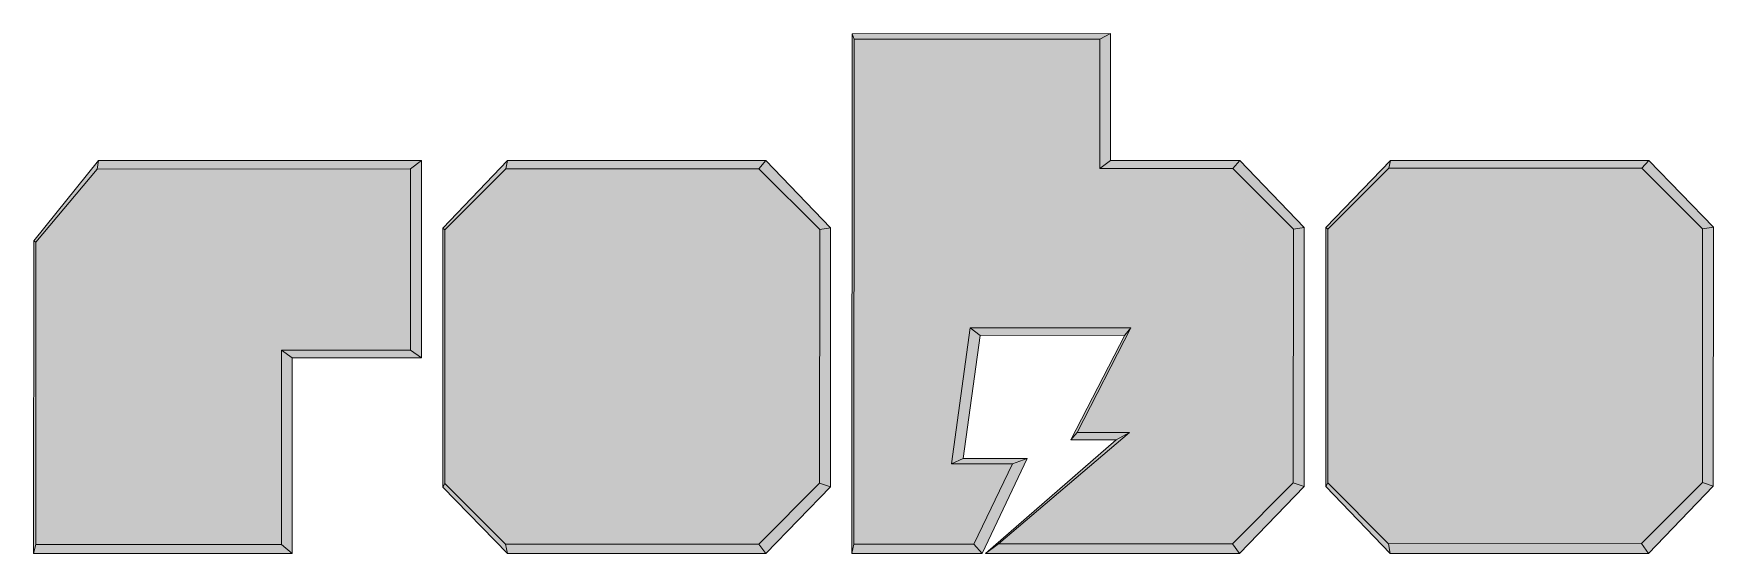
# Model space of a CAD drawing. Header units: inches. Extents: x 3 to 194, y -118 to -82.
# Drawn here: x 106.7 to 194.2, y -118.1 to -91 of the extents above; entities that cross this region are included whole.
import ezdxf

# ---------------------------------------------------------------- set-up
doc = ezdxf.new("R2010")
doc.units = ezdxf.units.IN
doc.header["$MEASUREMENT"] = 0
doc.layers.add('レイヤー 1', color=7, linetype='Continuous')

# ---------------------------------------------------------------- blocks, each defined once
blk = doc.blocks.new('block 6')
at = {"layer": 'レイヤー 1', "true_color": 0xde3c86}
h = blk.add_hatch(color=243, dxfattribs=at)
h.dxf.hatch_style = 2
h.paths.add_polyline_path([(177.301, -97.987), (174.129, -101.165), (174.123, -114.382), (177.289, -117.557), (190.471, -117.548), (193.641, -114.368), (193.648, -101.151), (190.482, -97.977)])
at = {"layer": 'レイヤー 1', "lineweight": 0}
blk.add_lwpolyline([(177.301, -97.987), (174.129, -101.165), (174.123, -114.382), (177.289, -117.557), (190.471, -117.548), (193.641, -114.368), (193.648, -101.151), (190.482, -97.977), (177.301, -97.987)], dxfattribs=at)
blk = doc.blocks.new('block 7')
at = {"layer": 'レイヤー 1', "true_color": 0xde3c86}
h = blk.add_hatch(color=243, dxfattribs=at)
h.dxf.hatch_style = 2
h.paths.add_polyline_path([(162.252, -91.25), (149.463, -91.259), (149.445, -117.577), (155.693, -117.577), (157.707, -113.396), (154.525, -113.399), (155.496, -106.312), (163.873, -106.309), (161.068, -111.757), (163.793, -111.755), (156.984, -117.572), (169.16, -117.562), (172.332, -114.383), (172.34, -101.167), (169.174, -97.993), (162.248, -97.993)])
at = {"layer": 'レイヤー 1', "lineweight": 0}
blk.add_lwpolyline([(162.252, -91.25), (149.463, -91.259), (149.445, -117.577), (155.693, -117.577), (157.707, -113.396), (154.525, -113.399), (155.496, -106.312), (163.873, -106.309), (161.068, -111.757), (163.793, -111.755), (156.984, -117.572), (169.16, -117.562), (172.332, -114.383), (172.34, -101.167), (169.174, -97.993), (162.248, -97.993), (162.252, -91.25)], dxfattribs=at)
blk = doc.blocks.new('block 8')
at = {"layer": 'レイヤー 1', "true_color": 0xde3c86}
h = blk.add_hatch(color=243, dxfattribs=at)
h.dxf.hatch_style = 2
h.paths.add_polyline_path([(128.148, -101.198), (128.139, -114.416), (131.307, -117.59), (144.488, -117.58), (147.658, -114.4), (147.666, -101.184), (144.5, -98.011), (131.318, -98.019)])
at = {"layer": 'レイヤー 1', "lineweight": 0}
blk.add_lwpolyline([(128.148, -101.198), (128.139, -114.416), (131.307, -117.59), (144.488, -117.58), (147.658, -114.4), (147.666, -101.184), (144.5, -98.011), (131.318, -98.019), (128.148, -101.198)], dxfattribs=at)
blk = doc.blocks.new('block 9')
at = {"layer": 'レイヤー 1', "true_color": 0xde3c86}
h = blk.add_hatch(color=243, dxfattribs=at)
h.dxf.hatch_style = 2
h.paths.add_polyline_path([(106.836, -117.607), (119.625, -117.599), (119.625, -107.477), (126.352, -107.477), (126.359, -98.022), (110.025, -98.034), (106.836, -101.836)])
at = {"layer": 'レイヤー 1', "lineweight": 0}
blk.add_lwpolyline([(106.836, -117.607), (119.625, -117.599), (119.625, -107.477), (126.352, -107.477), (126.359, -98.022), (110.025, -98.034), (106.836, -101.836), (106.836, -117.607)], dxfattribs=at)
blk = doc.blocks.new('block 2')
at = {"layer": 'レイヤー 1', "true_color": 0xca2871}
h = blk.add_hatch(color=232, dxfattribs=at)
h.dxf.hatch_style = 2
h.paths.add_polyline_path([(149.463, -91.259), (149.357, -90.976), (149.34, -118.065), (149.445, -117.577)])
at = {"layer": 'レイヤー 1', "true_color": 0xe74691}
h = blk.add_hatch(color=233, dxfattribs=at)
h.dxf.hatch_style = 2
h.paths.add_polyline_path([(162.252, -91.25), (162.814, -90.966), (149.357, -90.976), (149.463, -91.259)])
at = {"layer": 'レイヤー 1', "true_color": 0xc11f68}
h = blk.add_hatch(color=232, dxfattribs=at)
h.dxf.hatch_style = 2
h.paths.add_polyline_path([(162.248, -97.993), (162.811, -97.583), (162.814, -90.966), (162.252, -91.25)])
at = {"layer": 'レイヤー 1', "true_color": 0xe74691}
h = blk.add_hatch(color=233, dxfattribs=at)
h.dxf.hatch_style = 2
h.paths.add_polyline_path([(110.025, -98.034), (110.1, -97.583), (106.73, -101.769), (106.836, -101.836)])
h = blk.add_hatch(color=233, dxfattribs=at)
h.dxf.hatch_style = 2
h.paths.add_polyline_path([(110.025, -98.034), (126.359, -98.022), (126.922, -97.583), (110.1, -97.583)])
at = {"layer": 'レイヤー 1', "true_color": 0xc11f68}
h = blk.add_hatch(color=232, dxfattribs=at)
h.dxf.hatch_style = 2
h.paths.add_polyline_path([(126.352, -107.477), (126.916, -107.861), (126.922, -97.583), (126.359, -98.022)])
at = {"layer": 'レイヤー 1', "true_color": 0xe74691}
h = blk.add_hatch(color=233, dxfattribs=at)
h.dxf.hatch_style = 2
h.paths.add_polyline_path([(131.318, -98.019), (131.408, -97.583), (128.041, -101.111), (128.148, -101.198)])
h = blk.add_hatch(color=233, dxfattribs=at)
h.dxf.hatch_style = 2
h.paths.add_polyline_path([(144.5, -98.011), (144.865, -97.583), (131.408, -97.583), (131.318, -98.019)])
at = {"layer": 'レイヤー 1', "true_color": 0xc8276f}
h = blk.add_hatch(color=232, dxfattribs=at)
h.dxf.hatch_style = 2
h.paths.add_polyline_path([(144.5, -98.011), (147.666, -101.184), (148.229, -101.098), (144.865, -97.583)])
at = {"layer": 'レイヤー 1', "true_color": 0xe74691}
h = blk.add_hatch(color=233, dxfattribs=at)
h.dxf.hatch_style = 2
h.paths.add_polyline_path([(169.174, -97.993), (169.541, -97.583), (162.811, -97.583), (162.248, -97.993)])
at = {"layer": 'レイヤー 1', "true_color": 0xc8276f}
h = blk.add_hatch(color=232, dxfattribs=at)
h.dxf.hatch_style = 2
h.paths.add_polyline_path([(169.174, -97.993), (172.34, -101.167), (172.904, -101.08), (169.541, -97.583)])
at = {"layer": 'レイヤー 1', "true_color": 0xe74691}
h = blk.add_hatch(color=233, dxfattribs=at)
h.dxf.hatch_style = 2
h.paths.add_polyline_path([(177.301, -97.987), (177.393, -97.583), (174.023, -101.08), (174.129, -101.165)])
h = blk.add_hatch(color=233, dxfattribs=at)
h.dxf.hatch_style = 2
h.paths.add_polyline_path([(190.482, -97.977), (190.85, -97.583), (177.393, -97.583), (177.301, -97.987)])
at = {"layer": 'レイヤー 1', "true_color": 0xc8276f}
h = blk.add_hatch(color=232, dxfattribs=at)
h.dxf.hatch_style = 2
h.paths.add_polyline_path([(193.648, -101.151), (194.211, -101.065), (190.85, -97.583), (190.482, -97.977)])
at = {"layer": 'レイヤー 1', "true_color": 0xca2871}
h = blk.add_hatch(color=232, dxfattribs=at)
h.dxf.hatch_style = 2
h.paths.add_polyline_path([(128.148, -101.198), (128.041, -101.111), (128.033, -114.607), (128.139, -114.416)])
at = {"layer": 'レイヤー 1', "true_color": 0xc11f68}
h = blk.add_hatch(color=232, dxfattribs=at)
h.dxf.hatch_style = 2
h.paths.add_polyline_path([(147.658, -114.4), (148.223, -114.593), (148.229, -101.098), (147.666, -101.184)])
h = blk.add_hatch(color=232, dxfattribs=at)
h.dxf.hatch_style = 2
h.paths.add_polyline_path([(172.332, -114.383), (172.895, -114.575), (172.904, -101.08), (172.34, -101.167)])
at = {"layer": 'レイヤー 1', "true_color": 0xca2871}
h = blk.add_hatch(color=232, dxfattribs=at)
h.dxf.hatch_style = 2
h.paths.add_polyline_path([(174.129, -101.165), (174.023, -101.08), (174.018, -114.574), (174.123, -114.382)])
at = {"layer": 'レイヤー 1', "true_color": 0xc13b78}
h = blk.add_hatch(color=235, dxfattribs=at)
h.dxf.hatch_style = 2
h.paths.add_polyline_path([(193.648, -101.151), (193.641, -114.368), (194.205, -114.561), (194.211, -101.065)])
at = {"layer": 'レイヤー 1', "true_color": 0xca2871}
h = blk.add_hatch(color=232, dxfattribs=at)
h.dxf.hatch_style = 2
h.paths.add_polyline_path([(106.836, -101.836), (106.73, -101.769), (106.721, -118.065), (106.836, -117.607)])
at = {"layer": 'レイヤー 1', "true_color": 0xbb1861}
h = blk.add_hatch(color=232, dxfattribs=at)
h.dxf.hatch_style = 2
h.paths.add_polyline_path([(154.525, -113.399), (155.139, -113.116), (156.02, -106.702), (155.496, -106.312)])
at = {"layer": 'レイヤー 1', "true_color": 0xbe1c65}
h = blk.add_hatch(color=232, dxfattribs=at)
h.dxf.hatch_style = 2
h.paths.add_polyline_path([(155.496, -106.312), (156.02, -106.702), (163.553, -106.696), (163.873, -106.309)])
at = {"layer": 'レイヤー 1', "true_color": 0xde3c86}
h = blk.add_hatch(color=243, dxfattribs=at)
h.dxf.hatch_style = 2
h.paths.add_polyline_path([(163.873, -106.309), (163.553, -106.696), (160.744, -112.146), (161.068, -111.757)])
at = {"layer": 'レイヤー 1', "true_color": 0xbe1c65}
h = blk.add_hatch(color=232, dxfattribs=at)
h.dxf.hatch_style = 2
h.paths.add_polyline_path([(119.625, -107.477), (120.188, -107.865), (126.916, -107.861), (126.352, -107.477)])
at = {"layer": 'レイヤー 1', "true_color": 0xc11f68}
h = blk.add_hatch(color=232, dxfattribs=at)
h.dxf.hatch_style = 2
h.paths.add_polyline_path([(119.625, -117.599), (120.18, -118.065), (120.188, -107.865), (119.625, -107.477)])
at = {"layer": 'レイヤー 1', "true_color": 0xc8276f}
h = blk.add_hatch(color=232, dxfattribs=at)
h.dxf.hatch_style = 2
h.paths.add_polyline_path([(163.793, -111.755), (163.111, -112.145), (156.303, -118.065), (156.984, -117.572)])
at = {"layer": 'レイヤー 1', "true_color": 0xbe1c65}
h = blk.add_hatch(color=232, dxfattribs=at)
h.dxf.hatch_style = 2
h.paths.add_polyline_path([(161.068, -111.757), (160.744, -112.146), (163.111, -112.145), (163.793, -111.755)])
at = {"layer": 'レイヤー 1', "true_color": 0xe74691}
h = blk.add_hatch(color=233, dxfattribs=at)
h.dxf.hatch_style = 2
h.paths.add_polyline_path([(157.707, -113.396), (158.469, -113.113), (155.139, -113.116), (154.525, -113.399)])
at = {"layer": 'レイヤー 1', "true_color": 0xc8276f}
h = blk.add_hatch(color=232, dxfattribs=at)
h.dxf.hatch_style = 2
h.paths.add_polyline_path([(155.693, -117.577), (156.131, -118.065), (158.469, -113.113), (157.707, -113.396)])
at = {"layer": 'レイヤー 1', "true_color": 0xca2871}
h = blk.add_hatch(color=232, dxfattribs=at)
h.dxf.hatch_style = 2
h.paths.add_polyline_path([(128.139, -114.416), (128.033, -114.607), (131.395, -118.065), (131.307, -117.59)])
at = {"layer": 'レイヤー 1', "true_color": 0xb9175f}
h = blk.add_hatch(color=232, dxfattribs=at)
h.dxf.hatch_style = 2
h.paths.add_polyline_path([(144.488, -117.58), (144.854, -118.065), (148.223, -114.593), (147.658, -114.4)])
h = blk.add_hatch(color=232, dxfattribs=at)
h.dxf.hatch_style = 2
h.paths.add_polyline_path([(169.16, -117.562), (169.527, -118.065), (172.895, -114.575), (172.332, -114.383)])
at = {"layer": 'レイヤー 1', "true_color": 0xca2871}
h = blk.add_hatch(color=232, dxfattribs=at)
h.dxf.hatch_style = 2
h.paths.add_polyline_path([(174.123, -114.382), (174.018, -114.574), (177.379, -118.065), (177.289, -117.557)])
at = {"layer": 'レイヤー 1', "true_color": 0xb9175f}
h = blk.add_hatch(color=232, dxfattribs=at)
h.dxf.hatch_style = 2
h.paths.add_polyline_path([(190.471, -117.548), (190.838, -118.065), (194.205, -114.561), (193.641, -114.368)])
at = {"layer": 'レイヤー 1', "true_color": 0xbe1c65}
h = blk.add_hatch(color=232, dxfattribs=at)
h.dxf.hatch_style = 2
h.paths.add_polyline_path([(106.836, -117.607), (106.721, -118.065), (120.18, -118.065), (119.625, -117.599)])
h = blk.add_hatch(color=232, dxfattribs=at)
h.dxf.hatch_style = 2
h.paths.add_polyline_path([(131.307, -117.59), (131.395, -118.065), (144.854, -118.065), (144.488, -117.58)])
h = blk.add_hatch(color=232, dxfattribs=at)
h.dxf.hatch_style = 2
h.paths.add_polyline_path([(149.445, -117.577), (149.34, -118.065), (156.131, -118.065), (155.693, -117.577)])
h = blk.add_hatch(color=232, dxfattribs=at)
h.dxf.hatch_style = 2
h.paths.add_polyline_path([(156.984, -117.572), (156.303, -118.065), (169.527, -118.065), (169.16, -117.562)])
h = blk.add_hatch(color=232, dxfattribs=at)
h.dxf.hatch_style = 2
h.paths.add_polyline_path([(177.289, -117.557), (177.379, -118.065), (190.838, -118.065), (190.471, -117.548)])
at = {"layer": 'レイヤー 1', "lineweight": 0}
for points in [[(149.463, -91.259), (149.357, -90.976), (149.34, -118.065), (149.445, -117.577), (149.463, -91.259)], [(162.252, -91.25), (162.814, -90.966), (149.357, -90.976), (149.463, -91.259), (162.252, -91.25)], [(162.248, -97.993), (162.811, -97.583), (162.814, -90.966), (162.252, -91.25), (162.248, -97.993)], [(110.025, -98.034), (110.1, -97.583), (106.73, -101.769), (106.836, -101.836), (110.025, -98.034)], [(110.025, -98.034), (126.359, -98.022), (126.922, -97.583), (110.1, -97.583), (110.025, -98.034)], [(126.352, -107.477), (126.916, -107.861), (126.922, -97.583), (126.359, -98.022), (126.352, -107.477)], [(131.318, -98.019), (131.408, -97.583), (128.041, -101.111), (128.148, -101.198), (131.318, -98.019)], [(144.5, -98.011), (144.865, -97.583), (131.408, -97.583), (131.318, -98.019), (144.5, -98.011)], [(144.5, -98.011), (147.666, -101.184), (148.229, -101.098), (144.865, -97.583), (144.5, -98.011)], [(169.174, -97.993), (169.541, -97.583), (162.811, -97.583), (162.248, -97.993), (169.174, -97.993)], [(169.174, -97.993), (172.34, -101.167), (172.904, -101.08), (169.541, -97.583), (169.174, -97.993)], [(177.301, -97.987), (177.393, -97.583), (174.023, -101.08), (174.129, -101.165), (177.301, -97.987)], [(190.482, -97.977), (190.85, -97.583), (177.393, -97.583), (177.301, -97.987), (190.482, -97.977)], [(193.648, -101.151), (194.211, -101.065), (190.85, -97.583), (190.482, -97.977), (193.648, -101.151)], [(128.148, -101.198), (128.041, -101.111), (128.033, -114.607), (128.139, -114.416), (128.148, -101.198)], [(147.658, -114.4), (148.223, -114.593), (148.229, -101.098), (147.666, -101.184), (147.658, -114.4)], [(172.332, -114.383), (172.895, -114.575), (172.904, -101.08), (172.34, -101.167), (172.332, -114.383)], [(174.129, -101.165), (174.023, -101.08), (174.018, -114.574), (174.123, -114.382), (174.129, -101.165)], [(193.648, -101.151), (193.641, -114.368), (194.205, -114.561), (194.211, -101.065), (193.648, -101.151)], [(106.836, -101.836), (106.73, -101.769), (106.721, -118.065), (106.836, -117.607), (106.836, -101.836)], [(154.525, -113.399), (155.139, -113.116), (156.02, -106.702), (155.496, -106.312), (154.525, -113.399)], [(155.496, -106.312), (156.02, -106.702), (163.553, -106.696), (163.873, -106.309), (155.496, -106.312)], [(163.873, -106.309), (163.553, -106.696), (160.744, -112.146), (161.068, -111.757), (163.873, -106.309)], [(119.625, -107.477), (120.188, -107.865), (126.916, -107.861), (126.352, -107.477), (119.625, -107.477)], [(119.625, -117.599), (120.18, -118.065), (120.188, -107.865), (119.625, -107.477), (119.625, -117.599)], [(163.793, -111.755), (163.111, -112.145), (156.303, -118.065), (156.984, -117.572), (163.793, -111.755)], [(161.068, -111.757), (160.744, -112.146), (163.111, -112.145), (163.793, -111.755), (161.068, -111.757)], [(157.707, -113.396), (158.469, -113.113), (155.139, -113.116), (154.525, -113.399), (157.707, -113.396)], [(155.693, -117.577), (156.131, -118.065), (158.469, -113.113), (157.707, -113.396), (155.693, -117.577)], [(128.139, -114.416), (128.033, -114.607), (131.395, -118.065), (131.307, -117.59), (128.139, -114.416)], [(144.488, -117.58), (144.854, -118.065), (148.223, -114.593), (147.658, -114.4), (144.488, -117.58)], [(169.16, -117.562), (169.527, -118.065), (172.895, -114.575), (172.332, -114.383), (169.16, -117.562)], [(174.123, -114.382), (174.018, -114.574), (177.379, -118.065), (177.289, -117.557), (174.123, -114.382)], [(190.471, -117.548), (190.838, -118.065), (194.205, -114.561), (193.641, -114.368), (190.471, -117.548)], [(106.836, -117.607), (106.721, -118.065), (120.18, -118.065), (119.625, -117.599), (106.836, -117.607)], [(131.307, -117.59), (131.395, -118.065), (144.854, -118.065), (144.488, -117.58), (131.307, -117.59)], [(149.445, -117.577), (149.34, -118.065), (156.131, -118.065), (155.693, -117.577), (149.445, -117.577)], [(156.984, -117.572), (156.303, -118.065), (169.527, -118.065), (169.16, -117.562), (156.984, -117.572)], [(177.289, -117.557), (177.379, -118.065), (190.838, -118.065), (190.471, -117.548), (177.289, -117.557)]]:
    blk.add_lwpolyline(points, dxfattribs=at)
at = {"layer": 'レイヤー 1'}
for name in ['block 7', 'block 6', 'block 9', 'block 8']:
    blk.add_blockref(name, (0, 0), dxfattribs=at)

msp = doc.modelspace()

# ---------------------------------------------------------------- block references
at = {"layer": 'レイヤー 1'}
msp.add_blockref('block 2', (0, 0), dxfattribs=at)

doc.saveas('drawing.dxf')
